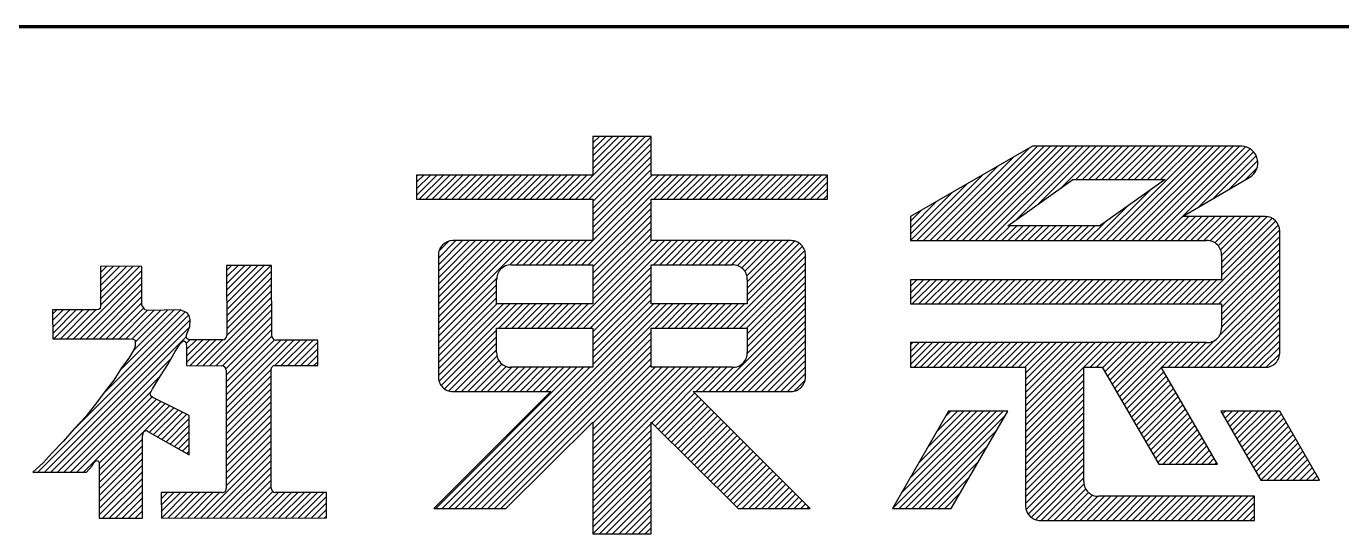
# Model space of a CAD drawing. Header units: millimetres. Extents: x 8300 to 98248, y -10383 to 40000.
# Drawn here: x 84832 to 85688, y 7813 to 8144 of the extents above; entities that cross this region are included whole.
import ezdxf

# ---------------------------------------------------------------- set-up
doc = ezdxf.new("R2010")
doc.units = ezdxf.units.MM
doc.header["$LTSCALE"] = 300
doc.layers.add('K他0_その他－１', color=7, linetype='CONTINUOUS')

# ---------------------------------------------------------------- blocks, each defined once
blk = doc.blocks.new('ZGroup321', base_point=(85632.61, 15724.91))
at = {"layer": 'K他0_その他－１', "color": 150, "linetype": 'Continuous', "lineweight": -3}
for p, q in [((73737.47, 8143.82), (97797.75, 8143.82)), ((85185.63, 8031.21), (85226.51, 8072.08)), ((85189.88, 8031.21), (85230.75, 8072.08)), ((85194.12, 8031.21), (85235, 8072.08)), ((85198.36, 8031.21), (85238.94, 8071.78)), ((85201.06, 8050.88), (85222.27, 8072.08)), ((85201.06, 8055.12), (85218.02, 8072.08)), ((85201.06, 8059.36), (85213.78, 8072.08)), ((85201.06, 8063.6), (85209.54, 8072.08)), ((85201.06, 8067.85), (85205.3, 8072.08)), ((85201.06, 8029.66), (85238.94, 8067.54)), ((85487.19, 8065.71), (85407.69, 8019.96)), ((85424.71, 8004.21), (85484.89, 8064.39)), ((85428.96, 8004.21), (85490.46, 8065.71)), ((85433.2, 8004.21), (85494.7, 8065.71)), ((85437.44, 8004.21), (85498.94, 8065.71)), ((85441.69, 8004.21), (85503.19, 8065.71)), ((85445.93, 8004.21), (85507.43, 8065.71)), ((85450.17, 8004.21), (85511.67, 8065.71)), ((85454.41, 8004.21), (85515.91, 8065.71)), ((85458.66, 8004.21), (85520.16, 8065.71)), ((85476.48, 8017.79), (85524.4, 8065.71)), ((85623.32, 8065.71), (85487.19, 8065.71)), ((85491.01, 8028.08), (85528.64, 8065.71)), ((85505.54, 8038.36), (85532.89, 8065.71)), ((85515.38, 8043.96), (85537.13, 8065.71)), ((85519.62, 8043.96), (85541.37, 8065.71)), ((85523.86, 8043.96), (85545.61, 8065.71)), ((85528.11, 8043.96), (85549.86, 8065.71)), ((85532.35, 8043.96), (85554.1, 8065.71)), ((85535.02, 8004.21), (85596.53, 8065.71)), ((85536.59, 8043.96), (85558.34, 8065.71)), ((85539.27, 8004.21), (85600.77, 8065.71)), ((85540.83, 8043.96), (85562.58, 8065.71)), ((85543.51, 8004.21), (85605.01, 8065.71)), ((85545.08, 8043.96), (85566.83, 8065.71)), ((85547.75, 8004.21), (85609.25, 8065.71)), ((85549.32, 8043.96), (85571.07, 8065.71)), ((85552, 8004.21), (85613.5, 8065.71)), ((85553.56, 8043.96), (85575.31, 8065.71)), ((85556.24, 8004.21), (85617.74, 8065.71)), ((85557.8, 8043.96), (85579.55, 8065.71)), ((85560.48, 8004.21), (85621.98, 8065.71)), ((85562.05, 8043.96), (85583.8, 8065.71)), ((85564.72, 8004.21), (85625.82, 8065.31)), ((85566.29, 8043.96), (85588.04, 8065.71)), ((85570.53, 8043.96), (85592.28, 8065.71)), ((85584.75, 8019.99), (85628.75, 8063.99)), ((85201.06, 8025.42), (85238.94, 8063.3)), ((85201.06, 8021.18), (85238.94, 8059.06)), ((85420.47, 8004.21), (85474.9, 8058.64)), ((85594.88, 8025.88), (85631.04, 8062.04)), ((85605.01, 8031.77), (85632.73, 8059.49)), ((85615.14, 8037.66), (85633.7, 8056.21)), ((85086.31, 8033.71), (85099.56, 8046.96)), ((85086.31, 8037.95), (85095.32, 8046.96)), ((85086.31, 8042.2), (85091.08, 8046.96)), ((85086.31, 8046.44), (85086.83, 8046.96)), ((85088.05, 8031.21), (85103.8, 8046.96)), ((85092.3, 8031.21), (85108.05, 8046.96)), ((85096.54, 8031.21), (85112.29, 8046.96)), ((85100.78, 8031.21), (85116.53, 8046.96)), ((85105.02, 8031.21), (85120.77, 8046.96)), ((85109.27, 8031.21), (85125.02, 8046.96)), ((85113.51, 8031.21), (85129.26, 8046.96)), ((85117.75, 8031.21), (85133.5, 8046.96)), ((85121.99, 8031.21), (85137.74, 8046.96)), ((85126.24, 8031.21), (85141.99, 8046.96)), ((85130.48, 8031.21), (85146.23, 8046.96)), ((85134.72, 8031.21), (85150.47, 8046.96)), ((85138.97, 8031.21), (85154.72, 8046.96)), ((85143.21, 8031.21), (85158.96, 8046.96)), ((85147.45, 8031.21), (85163.2, 8046.96)), ((85151.69, 8031.21), (85167.44, 8046.96)), ((85155.94, 8031.21), (85171.69, 8046.96)), ((85160.18, 8031.21), (85175.93, 8046.96)), ((85164.42, 8031.21), (85180.17, 8046.96)), ((85168.66, 8031.21), (85184.41, 8046.96)), ((85172.91, 8031.21), (85188.66, 8046.96)), ((85177.15, 8031.21), (85192.9, 8046.96)), ((85181.39, 8031.21), (85197.14, 8046.96)), ((85189.55, 7988.46), (85248.05, 8046.96)), ((85193.8, 7988.46), (85252.3, 8046.96)), ((85201.06, 8016.94), (85238.94, 8054.81)), ((85201.06, 8012.69), (85238.94, 8050.57)), ((85201.06, 8008.45), (85239.57, 8046.96)), ((85240.79, 8031.21), (85256.54, 8046.96)), ((85245.03, 8031.21), (85260.78, 8046.96)), ((85249.28, 8031.21), (85265.03, 8046.96)), ((85253.52, 8031.21), (85269.27, 8046.96)), ((85257.76, 8031.21), (85273.51, 8046.96)), ((85262, 8031.21), (85277.75, 8046.96)), ((85266.25, 8031.21), (85282, 8046.96)), ((85270.49, 8031.21), (85286.24, 8046.96)), ((85274.73, 8031.21), (85290.48, 8046.96)), ((85278.97, 8031.21), (85294.72, 8046.96)), ((85283.22, 8031.21), (85298.97, 8046.96)), ((85287.46, 8031.21), (85303.21, 8046.96)), ((85291.7, 8031.21), (85307.45, 8046.96)), ((85295.94, 8031.21), (85311.7, 8046.96)), ((85300.19, 8031.21), (85315.94, 8046.96)), ((85304.43, 8031.21), (85320.18, 8046.96)), ((85308.67, 8031.21), (85324.42, 8046.96)), ((85312.92, 8031.21), (85328.67, 8046.96)), ((85317.16, 8031.21), (85332.91, 8046.96)), ((85321.4, 8031.21), (85337.15, 8046.96)), ((85325.64, 8031.21), (85341.39, 8046.96)), ((85329.89, 8031.21), (85345.64, 8046.96)), ((85334.13, 8031.21), (85349.88, 8046.96)), ((85411.99, 8004.21), (85454.91, 8047.13)), ((85416.23, 8004.21), (85464.91, 8052.88)), ((85625.27, 8043.54), (85633.32, 8051.59)), ((85338.37, 8031.21), (85353.69, 8046.53)), ((85342.61, 8031.21), (85353.69, 8042.28)), ((85407.74, 8004.21), (85444.92, 8041.38)), ((85346.86, 8031.21), (85353.69, 8038.04)), ((85351.1, 8031.21), (85353.69, 8033.8)), ((85407.69, 8008.4), (85434.92, 8035.63)), ((85407.69, 8012.64), (85424.93, 8029.88)), ((85530.78, 8004.21), (85563.48, 8036.91)), ((85198.04, 7988.46), (85238.94, 8029.36)), ((85201.06, 7987.24), (85238.94, 8025.11)), ((85407.69, 8016.88), (85414.93, 8024.13)), ((85526.54, 8004.21), (85548.95, 8026.62)), ((85201.06, 7982.99), (85238.94, 8020.87)), ((85201.06, 7978.75), (85238.94, 8016.63)), ((85407.69, 8019.96), (85407.69, 8004.21)), ((85462.9, 8004.21), (85472.65, 8013.96)), ((85467.14, 8004.21), (85476.89, 8013.96)), ((85471.38, 8004.21), (85481.13, 8013.96)), ((85475.63, 8004.21), (85485.38, 8013.96)), ((85479.87, 8004.21), (85489.62, 8013.96)), ((85484.11, 8004.21), (85493.86, 8013.96)), ((85488.35, 8004.21), (85498.11, 8013.96)), ((85492.6, 8004.21), (85502.35, 8013.96)), ((85496.84, 8004.21), (85506.59, 8013.96)), ((85501.08, 8004.21), (85510.83, 8013.96)), ((85505.33, 8004.21), (85515.08, 8013.96)), ((85509.57, 8004.21), (85519.32, 8013.96)), ((85513.81, 8004.21), (85523.56, 8013.96)), ((85518.05, 8004.21), (85527.8, 8013.96)), ((85522.3, 8004.21), (85534.43, 8016.34)), ((85568.97, 8004.21), (85584.72, 8019.96)), ((85573.21, 8004.21), (85588.96, 8019.96)), ((85577.45, 8004.21), (85593.2, 8019.96)), ((85581.69, 8004.21), (85597.44, 8019.96)), ((85585.94, 8004.21), (85601.69, 8019.96)), ((85590.18, 8004.21), (85605.93, 8019.96)), ((85594.42, 8004.21), (85610.17, 8019.96)), ((85595.6, 7962.96), (85647.19, 8014.55)), ((85598.66, 8004.21), (85614.42, 8019.96)), ((85602.72, 8004.02), (85618.66, 8019.96)), ((85605.76, 8002.81), (85622.9, 8019.96)), ((85608.03, 8000.84), (85627.14, 8019.96)), ((85609.59, 7998.16), (85631.39, 8019.96)), ((85610.19, 7990.28), (85639.81, 8019.89)), ((85610.19, 7986.04), (85643.04, 8018.89)), ((85610.19, 7981.79), (85645.47, 8017.07)), ((85610.2, 7994.53), (85635.63, 8019.96)), ((85100.56, 7946.14), (85158.63, 8004.21)), ((85100.56, 7950.38), (85154.39, 8004.21)), ((85100.56, 7954.62), (85150.15, 8004.21)), ((85100.56, 7958.86), (85145.91, 8004.21)), ((85100.56, 7963.11), (85141.66, 8004.21)), ((85100.56, 7967.35), (85137.42, 8004.21)), ((85100.56, 7971.59), (85133.18, 8004.21)), ((85100.56, 7975.83), (85128.94, 8004.21)), ((85100.56, 7980.08), (85124.69, 8004.21)), ((85100.56, 7984.32), (85120.45, 8004.21)), ((85100.56, 7988.56), (85116.21, 8004.21)), ((85100.56, 7992.81), (85111.96, 8004.21)), ((85201.06, 8004.21), (85109.94, 8004.21)), ((85147.1, 7988.43), (85162.88, 8004.21)), ((85151.37, 7988.46), (85167.12, 8004.21)), ((85155.61, 7988.46), (85171.36, 8004.21)), ((85159.85, 7988.46), (85175.6, 8004.21)), ((85164.1, 7988.46), (85179.85, 8004.21)), ((85168.34, 7988.46), (85184.09, 8004.21)), ((85172.58, 7988.46), (85188.33, 8004.21)), ((85176.83, 7988.46), (85192.58, 8004.21)), ((85181.07, 7988.46), (85196.82, 8004.21)), ((85186.49, 7947.21), (85243.49, 8004.21)), ((85190.73, 7947.21), (85247.73, 8004.21)), ((85194.97, 7947.21), (85251.97, 8004.21)), ((85201.06, 7974.51), (85238.94, 8012.39)), ((85201.06, 7970.27), (85238.94, 8008.14)), ((85201.06, 7966.02), (85239.25, 8004.21)), ((85240.47, 7988.46), (85256.22, 8004.21)), ((85244.71, 7988.46), (85260.46, 8004.21)), ((85248.95, 7988.46), (85264.7, 8004.21)), ((85253.19, 7988.46), (85268.94, 8004.21)), ((85257.44, 7988.46), (85273.19, 8004.21)), ((85261.68, 7988.46), (85277.43, 8004.21)), ((85265.92, 7988.46), (85281.67, 8004.21)), ((85270.16, 7988.46), (85285.91, 8004.21)), ((85274.41, 7988.46), (85290.16, 8004.21)), ((85278.65, 7988.46), (85294.4, 8004.21)), ((85282.89, 7988.46), (85298.64, 8004.21)), ((85287.14, 7988.46), (85302.89, 8004.21)), ((85291.38, 7988.46), (85307.13, 8004.21)), ((85295.15, 7987.99), (85311.37, 8004.21)), ((85297.92, 7986.51), (85315.61, 8004.21)), ((85299.97, 7984.32), (85319.86, 8004.21)), ((85301.28, 7981.39), (85324.1, 8004.21)), ((85301.56, 7977.43), (85328.34, 8004.21)), ((85301.56, 7973.18), (85332.31, 8003.94)), ((85407.69, 8004.21), (85600.44, 8004.21)), ((85599.84, 7962.96), (85648.05, 8011.17)), ((85604.08, 7962.96), (85648.07, 8006.94)), ((85648.07, 7931.46), (85648.07, 8010.58)), ((85100.91, 7997.4), (85107.36, 8003.85)), ((85288.31, 7947.21), (85338.95, 7997.84)), ((85301.56, 7968.94), (85335.26, 8002.64)), ((85301.56, 7964.7), (85337.46, 8000.6)), ((85608.33, 7962.96), (85648.07, 8002.7)), ((85610.19, 7960.58), (85648.07, 7998.46)), ((84880.68, 7983.37), (84884.83, 7987.52)), ((84880.68, 7979.13), (84889.06, 7987.5)), ((84880.68, 7974.89), (84893.28, 7987.49)), ((84880.69, 7970.65), (84897.51, 7987.47)), ((84880.69, 7966.41), (84901.74, 7987.46)), ((84880.69, 7962.17), (84905.96, 7987.44)), ((84962.73, 7984.81), (84965.99, 7988.07)), ((84962.74, 7980.58), (84970.23, 7988.07)), ((84962.75, 7976.35), (84974.47, 7988.07)), ((84962.77, 7972.12), (84978.72, 7988.07)), ((84962.78, 7967.89), (84982.96, 7988.07)), ((84962.79, 7963.66), (84987.2, 7988.07)), ((84962.81, 7959.43), (84991.44, 7988.07)), ((85100.56, 7994.46), (85100.56, 7915.71)), ((85199.22, 7947.21), (85238.94, 7986.93)), ((85238.94, 7988.46), (85291.82, 7988.46)), ((85292.55, 7947.21), (85339.44, 7994.09)), ((85296.8, 7947.21), (85339.44, 7989.85)), ((85339.44, 7915.71), (85339.44, 7994.46)), ((85610.19, 7994.46), (85610.19, 7978.71)), ((85610.19, 7956.34), (85648.07, 7994.21)), ((85610.19, 7952.1), (85648.07, 7989.97)), ((84863.08, 7940.31), (84907.6, 7984.83)), ((84867.32, 7940.31), (84907.6, 7980.59)), ((84962.82, 7955.2), (84991.88, 7984.26)), ((84962.83, 7950.97), (84991.9, 7980.04)), ((85100.56, 7941.89), (85138.46, 7979.79)), ((85138.44, 7962.96), (85138.44, 7978.71)), ((85201.06, 7944.81), (85238.94, 7982.69)), ((85201.06, 7940.57), (85238.94, 7978.45)), ((85301.04, 7947.21), (85339.44, 7985.61)), ((85301.56, 7943.49), (85339.44, 7981.36)), ((85407.69, 7965.97), (85420.43, 7978.71)), ((85407.69, 7970.21), (85416.19, 7978.71)), ((85407.69, 7974.46), (85411.94, 7978.71)), ((85407.69, 7978.7), (85407.7, 7978.71)), ((85610.19, 7978.71), (85407.69, 7978.71)), ((85407.69, 7978.71), (85407.69, 7962.96)), ((85408.92, 7962.96), (85424.67, 7978.71)), ((85413.16, 7962.96), (85428.91, 7978.71)), ((85417.41, 7962.96), (85433.16, 7978.71)), ((85421.65, 7962.96), (85437.4, 7978.71)), ((85425.89, 7962.96), (85441.64, 7978.71)), ((85430.13, 7962.96), (85445.88, 7978.71)), ((85434.38, 7962.96), (85450.13, 7978.71)), ((85438.62, 7962.96), (85454.37, 7978.71)), ((85442.86, 7962.96), (85458.61, 7978.71)), ((85447.1, 7962.96), (85462.85, 7978.71)), ((85451.35, 7962.96), (85467.1, 7978.71)), ((85455.59, 7962.96), (85471.34, 7978.71)), ((85459.83, 7962.96), (85475.58, 7978.71)), ((85464.08, 7962.96), (85479.83, 7978.71)), ((85468.32, 7962.96), (85484.07, 7978.71)), ((85472.56, 7962.96), (85488.31, 7978.71)), ((85476.8, 7962.96), (85492.55, 7978.71)), ((85481.05, 7962.96), (85496.8, 7978.71)), ((85485.29, 7962.96), (85501.04, 7978.71)), ((85489.53, 7962.96), (85505.28, 7978.71)), ((85493.77, 7962.96), (85509.52, 7978.71)), ((85498.02, 7962.96), (85513.77, 7978.71)), ((85502.26, 7962.96), (85518.01, 7978.71)), ((85506.5, 7962.96), (85522.25, 7978.71)), ((85510.74, 7962.96), (85526.5, 7978.71)), ((85514.99, 7962.96), (85530.74, 7978.71)), ((85519.23, 7962.96), (85534.98, 7978.71)), ((85523.47, 7962.96), (85539.22, 7978.71)), ((85527.72, 7962.96), (85543.47, 7978.71)), ((85531.96, 7962.96), (85547.71, 7978.71)), ((85536.2, 7962.96), (85551.95, 7978.71)), ((85540.44, 7962.96), (85556.19, 7978.71)), ((85544.69, 7962.96), (85560.44, 7978.71)), ((85548.93, 7962.96), (85564.68, 7978.71)), ((85553.17, 7962.96), (85568.92, 7978.71)), ((85557.41, 7962.96), (85573.16, 7978.71)), ((85561.66, 7962.96), (85577.41, 7978.71)), ((85565.9, 7962.96), (85581.65, 7978.71)), ((85570.14, 7962.96), (85585.89, 7978.71)), ((85574.39, 7962.96), (85590.14, 7978.71)), ((85578.63, 7962.96), (85594.38, 7978.71)), ((85582.87, 7962.96), (85598.62, 7978.71)), ((85587.11, 7962.96), (85602.86, 7978.71)), ((85591.36, 7962.96), (85607.11, 7978.71)), ((85608.69, 7942.11), (85648.07, 7981.49)), ((85610.19, 7947.85), (85648.07, 7985.73)), ((84871.57, 7940.31), (84907.6, 7976.35)), ((84875.81, 7940.31), (84907.6, 7972.11)), ((84962.85, 7946.74), (84991.93, 7975.82)), ((84962.86, 7942.51), (84991.95, 7971.6)), ((85100.56, 7937.65), (85138.44, 7975.53)), ((85100.56, 7933.41), (85138.44, 7971.28)), ((85201.06, 7936.32), (85238.94, 7974.2)), ((85201.06, 7932.08), (85238.94, 7969.96)), ((85301.56, 7939.24), (85339.44, 7977.12)), ((85301.56, 7935), (85339.44, 7972.88)), ((85592.53, 7921.71), (85648.07, 7977.24)), ((85596.78, 7921.71), (85648.07, 7973)), ((84880.05, 7940.32), (84907.6, 7967.86)), ((84884.3, 7940.32), (84907.6, 7963.62)), ((84947.32, 7922.73), (84991.97, 7967.38)), ((84951.53, 7922.7), (84991.99, 7963.16)), ((85100.56, 7929.17), (85138.44, 7967.04)), ((85100.56, 7916.44), (85147.08, 7962.96)), ((85100.56, 7920.68), (85142.84, 7962.96)), ((85100.56, 7924.92), (85138.6, 7962.96)), ((85100.96, 7912.6), (85151.33, 7962.96)), ((85111.54, 7829.83), (85244.66, 7962.96)), ((85115.78, 7829.83), (85248.91, 7962.96)), ((85120.02, 7829.83), (85253.15, 7962.96)), ((85139.82, 7947.21), (85155.57, 7962.96)), ((85144.06, 7947.21), (85159.81, 7962.96)), ((85148.3, 7947.21), (85164.05, 7962.96)), ((85152.55, 7947.21), (85168.3, 7962.96)), ((85156.79, 7947.21), (85172.54, 7962.96)), ((85161.03, 7947.21), (85176.78, 7962.96)), ((85165.27, 7947.21), (85181.02, 7962.96)), ((85169.52, 7947.21), (85185.27, 7962.96)), ((85173.76, 7947.21), (85189.51, 7962.96)), ((85178, 7947.21), (85193.75, 7962.96)), ((85182.24, 7947.21), (85198, 7962.96)), ((85201.06, 7927.84), (85238.94, 7965.72)), ((85201.06, 7923.6), (85240.42, 7962.96)), ((85241.64, 7947.21), (85257.39, 7962.96)), ((85245.89, 7947.21), (85261.64, 7962.96)), ((85250.13, 7947.21), (85265.88, 7962.96)), ((85254.37, 7947.21), (85270.12, 7962.96)), ((85258.61, 7947.21), (85274.36, 7962.96)), ((85262.86, 7947.21), (85278.61, 7962.96)), ((85267.1, 7947.21), (85282.85, 7962.96)), ((85271.34, 7947.21), (85287.09, 7962.96)), ((85275.58, 7947.21), (85291.33, 7962.96)), ((85279.83, 7947.21), (85295.58, 7962.96)), ((85281, 7905.96), (85339.44, 7964.39)), ((85284.07, 7947.21), (85299.82, 7962.96)), ((85301.57, 7930.76), (85339.44, 7968.64)), ((85407.69, 7962.96), (85610.19, 7962.96)), ((85601.02, 7921.71), (85648.07, 7968.76)), ((85605.26, 7921.71), (85648.07, 7964.52)), ((85610.19, 7962.96), (85610.19, 7947.21)), ((84839.89, 7853.48), (84939.06, 7952.65)), ((84849.48, 7956.41), (84852.13, 7959.06)), ((84849.49, 7952.18), (84856.38, 7959.06)), ((84849.51, 7947.95), (84860.62, 7959.07)), ((84849.52, 7943.72), (84864.87, 7959.07)), ((84850.35, 7940.31), (84869.11, 7959.07)), ((84854.59, 7940.31), (84873.36, 7959.08)), ((84858.83, 7940.31), (84877.6, 7959.08)), ((84862.44, 7880.27), (84938.07, 7955.91)), ((84882.76, 7904.84), (84935.68, 7957.76)), ((84888.54, 7940.32), (84908.76, 7960.54)), ((84892.78, 7940.32), (84911.32, 7958.85)), ((84893.28, 7919.6), (84932.71, 7959.03)), ((84897.03, 7940.32), (84915.55, 7958.85)), ((84901.07, 7940.11), (84919.86, 7958.9)), ((84901.88, 7932.45), (84928.46, 7959.02)), ((84903.19, 7938), (84924.16, 7958.96)), ((84955.75, 7922.67), (84992.02, 7958.94)), ((84959.95, 7922.63), (84992.04, 7954.72)), ((85285.25, 7905.96), (85339.44, 7960.15)), ((85289.49, 7905.96), (85339.44, 7955.91)), ((85609.5, 7921.71), (85648.07, 7960.27)), ((85613.75, 7921.71), (85648.07, 7956.03)), ((84844.12, 7853.47), (84938.51, 7947.86)), ((84962.26, 7920.69), (84992.06, 7950.5)), ((84962.37, 7916.57), (84992.08, 7946.28)), ((85102.38, 7909.77), (85138.44, 7945.83)), ((85124.27, 7829.83), (85238.94, 7944.5)), ((85293.73, 7905.96), (85339.44, 7951.67)), ((85297.97, 7905.96), (85339.44, 7947.42)), ((85301.56, 7947.21), (85301.56, 7931.46)), ((85617.99, 7921.71), (85648.07, 7951.79)), ((85622.23, 7921.71), (85648.07, 7947.54)), ((84848.35, 7853.46), (84936.45, 7941.56)), ((84936.36, 7937.22), (84938.84, 7939.71)), ((84936.65, 7924.78), (84951.56, 7939.7)), ((84936.65, 7929.03), (84947.32, 7939.7)), ((84936.65, 7933.27), (84943.08, 7939.7)), ((84938.9, 7922.79), (84955.8, 7939.7)), ((84943.11, 7922.76), (84960.04, 7939.69)), ((84962.38, 7912.33), (84992.11, 7942.06)), ((84962.39, 7908.1), (84993.84, 7939.55)), ((84962.39, 7903.86), (84997.91, 7939.38)), ((84962.4, 7899.63), (85002.16, 7939.38)), ((84962.41, 7895.39), (85006.4, 7939.38)), ((84994.06, 7922.8), (85010.64, 7939.38)), ((84998.31, 7922.81), (85014.88, 7939.38)), ((85002.55, 7922.81), (85019.13, 7939.38)), ((85006.8, 7922.81), (85022.02, 7938.03)), ((85104.53, 7907.67), (85138.44, 7941.58)), ((85107.4, 7906.3), (85138.44, 7937.34)), ((85128.51, 7829.83), (85238.94, 7940.26)), ((85132.75, 7829.83), (85238.94, 7936.02)), ((85302.22, 7905.96), (85339.44, 7943.18)), ((85306.46, 7905.96), (85339.44, 7938.94)), ((85407.69, 7923.54), (85421.98, 7937.83)), ((85407.69, 7927.79), (85417.74, 7937.83)), ((85407.69, 7932.03), (85413.49, 7937.83)), ((85407.69, 7936.27), (85409.25, 7937.83)), ((85600.44, 7937.83), (85407.69, 7937.83)), ((85407.69, 7937.83), (85407.69, 7921.71)), ((85410.1, 7921.71), (85426.22, 7937.83)), ((85414.34, 7921.71), (85430.46, 7937.83)), ((85418.58, 7921.71), (85434.71, 7937.83)), ((85422.83, 7921.71), (85438.95, 7937.83)), ((85427.07, 7921.71), (85443.19, 7937.83)), ((85431.31, 7921.71), (85447.44, 7937.83)), ((85435.55, 7921.71), (85451.68, 7937.83)), ((85439.8, 7921.71), (85455.92, 7937.83)), ((85444.04, 7921.71), (85460.16, 7937.83)), ((85448.28, 7921.71), (85464.41, 7937.83)), ((85452.52, 7921.71), (85468.65, 7937.83)), ((85456.77, 7921.71), (85472.89, 7937.83)), ((85461.01, 7921.71), (85477.13, 7937.83)), ((85465.25, 7921.71), (85481.38, 7937.83)), ((85469.49, 7921.71), (85485.62, 7937.83)), ((85473.74, 7921.71), (85489.86, 7937.83)), ((85477.98, 7921.71), (85494.11, 7937.83)), ((85482.22, 7921.71), (85498.35, 7937.83)), ((85482.69, 7883.99), (85536.53, 7937.83)), ((85482.69, 7888.23), (85532.29, 7937.83)), ((85482.69, 7892.48), (85528.05, 7937.83)), ((85482.69, 7896.72), (85523.8, 7937.83)), ((85482.69, 7900.96), (85519.56, 7937.83)), ((85482.69, 7905.21), (85515.32, 7937.83)), ((85482.69, 7909.45), (85511.08, 7937.83)), ((85482.69, 7913.69), (85506.83, 7937.83)), ((85482.69, 7917.93), (85502.59, 7937.83)), ((85524.65, 7921.71), (85540.77, 7937.83)), ((85528.89, 7921.71), (85545.02, 7937.83)), ((85532.78, 7921.35), (85549.26, 7937.83)), ((85534.34, 7918.67), (85553.5, 7937.83)), ((85535.9, 7915.99), (85557.75, 7937.83)), ((85537.46, 7913.31), (85561.99, 7937.83)), ((85539.03, 7910.63), (85566.23, 7937.83)), ((85540.59, 7907.95), (85570.47, 7937.83)), ((85542.15, 7905.27), (85574.72, 7937.83)), ((85543.72, 7902.59), (85578.96, 7937.83)), ((85545.28, 7899.91), (85583.2, 7937.83)), ((85571.32, 7921.71), (85587.44, 7937.83)), ((85575.56, 7921.71), (85591.69, 7937.83)), ((85579.8, 7921.71), (85595.93, 7937.83)), ((85584.05, 7921.71), (85600.17, 7937.83)), ((85588.29, 7921.71), (85605.91, 7939.33)), ((85626.47, 7921.71), (85648.07, 7943.3)), ((85630.72, 7921.71), (85648.07, 7939.06)), ((84852.58, 7853.45), (84926.88, 7927.74)), ((85011.04, 7922.81), (85022.02, 7933.78)), ((85015.28, 7922.81), (85022.02, 7929.54)), ((85111.3, 7905.96), (85138.44, 7933.1)), ((85115.54, 7905.96), (85138.65, 7929.07)), ((85136.99, 7829.83), (85238.94, 7931.78)), ((85141.24, 7829.83), (85238.94, 7927.53)), ((85310.7, 7905.96), (85339.44, 7934.69)), ((85314.95, 7905.96), (85339.44, 7930.45)), ((85634.96, 7921.71), (85648.07, 7934.82)), ((85639.22, 7921.72), (85648.06, 7930.57)), ((84962.36, 7919.94), (84962.51, 7842.76)), ((84962.42, 7891.16), (84991.61, 7920.35)), ((84991.69, 7842.93), (84991.6, 7920.13)), ((85019.52, 7922.81), (85022.02, 7925.3)), ((85098.81, 7829.83), (85190.69, 7921.71)), ((85103.05, 7829.83), (85194.93, 7921.71)), ((85107.3, 7829.83), (85199.17, 7921.71)), ((85119.78, 7905.96), (85139.89, 7926.06)), ((85124.02, 7905.96), (85141.88, 7923.82)), ((85128.27, 7905.96), (85144.59, 7922.28)), ((85132.51, 7905.96), (85148.26, 7921.71)), ((85136.75, 7905.96), (85152.5, 7921.71)), ((85140.99, 7905.96), (85156.74, 7921.71)), ((85145.24, 7905.96), (85160.99, 7921.71)), ((85201.06, 7921.71), (85147.81, 7921.71)), ((85149.48, 7905.96), (85165.23, 7921.71)), ((85153.72, 7905.96), (85169.47, 7921.71)), ((85157.97, 7905.96), (85173.72, 7921.71)), ((85162.21, 7905.96), (85177.96, 7921.71)), ((85166.45, 7905.96), (85182.2, 7921.71)), ((85170.69, 7905.96), (85186.44, 7921.71)), ((85201.06, 7885.41), (85238.94, 7923.29)), ((85201.06, 7881.17), (85241.6, 7921.71)), ((85201.06, 7876.93), (85245.84, 7921.71)), ((85201.06, 7872.68), (85250.08, 7921.71)), ((85201.06, 7868.44), (85254.33, 7921.71)), ((85201.06, 7864.2), (85258.57, 7921.71)), ((85201.06, 7859.96), (85262.81, 7921.71)), ((85201.06, 7855.71), (85267.05, 7921.71)), ((85201.06, 7851.47), (85271.3, 7921.71)), ((85239.43, 7885.6), (85275.54, 7921.71)), ((85241.56, 7883.48), (85279.78, 7921.71)), ((85268.28, 7905.96), (85284.03, 7921.71)), ((85272.52, 7905.96), (85288.27, 7921.71)), ((85276.76, 7905.96), (85292.51, 7921.7)), ((85319.19, 7905.96), (85339.44, 7926.21)), ((85323.43, 7905.96), (85339.44, 7921.97)), ((85546.84, 7897.23), (85571, 7921.39)), ((85548.41, 7894.55), (85572.57, 7918.71)), ((84856.81, 7853.43), (84919.86, 7916.48)), ((84962.43, 7886.92), (84991.6, 7916.1)), ((84962.44, 7882.69), (84991.61, 7911.86)), ((85327.67, 7905.96), (85339.44, 7917.72)), ((85332.15, 7906.19), (85339.22, 7913.26)), ((85482.69, 7879.75), (85520.56, 7917.62)), ((85482.69, 7875.51), (85520.56, 7913.38)), ((85549.97, 7891.87), (85574.13, 7916.03)), ((85551.53, 7889.19), (85575.69, 7913.35)), ((85553.1, 7886.51), (85577.26, 7910.67)), ((84861.04, 7853.42), (84913.29, 7905.67)), ((84865.27, 7853.41), (84914.28, 7902.42)), ((84962.44, 7878.46), (84991.61, 7907.62)), ((84962.45, 7874.22), (84991.62, 7903.39)), ((85243.69, 7881.37), (85267.29, 7904.97)), ((85245.81, 7879.25), (85269.42, 7902.85)), ((85482.69, 7871.26), (85520.56, 7909.14)), ((85482.69, 7867.02), (85520.56, 7904.89)), ((85554.66, 7883.83), (85578.82, 7907.99)), ((85556.22, 7881.15), (85580.38, 7905.31)), ((85557.79, 7878.47), (85581.94, 7902.63)), ((84869.5, 7853.39), (84917.03, 7900.92)), ((84879.73, 7859.38), (84919.85, 7899.5)), ((84879.76, 7855.17), (84922.66, 7898.07)), ((84879.77, 7850.94), (84925.48, 7896.65)), ((84912.51, 7879.43), (84928.3, 7895.22)), ((84915.21, 7877.89), (84931.13, 7893.81)), ((84962.46, 7869.99), (84991.62, 7899.15)), ((84962.47, 7865.75), (84991.63, 7894.91)), ((85247.94, 7877.14), (85271.54, 7900.73)), ((85250.07, 7875.02), (85273.66, 7898.61)), ((85252.2, 7872.91), (85275.78, 7896.49)), ((85254.33, 7870.79), (85277.9, 7894.37)), ((85396.13, 7829.83), (85459.51, 7893.21)), ((85400.37, 7829.83), (85463.75, 7893.21)), ((85401.7, 7839.64), (85455.26, 7893.21)), ((85404.62, 7829.83), (85467.99, 7893.21)), ((85407.41, 7849.6), (85451.02, 7893.21)), ((85413.13, 7859.56), (85446.78, 7893.21)), ((85418.84, 7869.52), (85442.53, 7893.21)), ((85424.56, 7879.47), (85438.29, 7893.21)), ((85430.28, 7889.43), (85434.05, 7893.21)), ((85482.69, 7862.78), (85520.56, 7900.65)), ((85482.69, 7858.54), (85520.56, 7896.41)), ((85559.35, 7875.79), (85583.51, 7899.95)), ((85560.91, 7873.12), (85585.07, 7897.27)), ((85562.48, 7870.44), (85586.63, 7894.59)), ((85610.91, 7891.31), (85612.81, 7893.21)), ((85612.46, 7888.61), (85617.05, 7893.21)), ((85614.01, 7885.92), (85621.29, 7893.21)), ((85615.56, 7883.22), (85625.54, 7893.21)), ((85617.1, 7880.53), (85629.78, 7893.21)), ((85618.65, 7877.84), (85634.02, 7893.21)), ((85620.2, 7875.14), (85638.27, 7893.21)), ((85621.75, 7872.45), (85642.51, 7893.21)), ((85623.3, 7869.76), (85646.75, 7893.21)), ((84917.91, 7876.35), (84934.01, 7892.45)), ((84920.61, 7874.8), (84936.9, 7891.09)), ((84923.31, 7873.26), (84938.38, 7888.34)), ((84926.01, 7871.72), (84938.38, 7884.09)), ((84962.48, 7861.52), (84991.63, 7890.67)), ((84962.49, 7857.28), (84991.64, 7886.44)), ((85201.06, 7847.23), (85238.94, 7885.11)), ((85256.46, 7868.68), (85280.02, 7892.25)), ((85258.58, 7866.57), (85282.14, 7890.13)), ((85260.71, 7864.45), (85284.26, 7888)), ((85262.84, 7862.34), (85286.39, 7885.88)), ((85408.86, 7829.83), (85469.46, 7890.43)), ((85482.69, 7854.29), (85520.56, 7892.17)), ((85482.69, 7850.05), (85520.56, 7887.92)), ((85564.04, 7867.76), (85588.2, 7891.91)), ((85565.6, 7865.08), (85589.76, 7889.23)), ((85567.16, 7862.4), (85591.32, 7886.55)), ((85624.85, 7867.06), (85649.14, 7891.35)), ((85626.4, 7864.37), (85650.69, 7888.66)), ((85627.95, 7861.67), (85652.23, 7885.96)), ((84928.71, 7870.17), (84938.37, 7879.84)), ((84931.4, 7868.63), (84938.36, 7875.59)), ((84962.49, 7853.05), (84991.64, 7882.2)), ((84962.5, 7848.81), (84991.65, 7877.96)), ((85201.06, 7842.98), (85238.94, 7880.86)), ((85201.06, 7838.74), (85238.94, 7876.62)), ((85264.97, 7860.22), (85288.51, 7883.76)), ((85267.1, 7858.11), (85290.63, 7881.64)), ((85269.23, 7855.99), (85292.75, 7879.52)), ((85271.35, 7853.88), (85294.87, 7877.4)), ((85413.1, 7829.83), (85463.6, 7880.33)), ((85482.69, 7845.81), (85520.56, 7883.68)), ((85482.69, 7841.57), (85520.56, 7879.44)), ((85568.73, 7859.72), (85592.89, 7883.87)), ((85571.96, 7858.71), (85594.45, 7881.2)), ((85576.2, 7858.71), (85596.01, 7878.52)), ((85580.44, 7858.71), (85597.57, 7875.84)), ((85629.5, 7858.98), (85653.78, 7883.27)), ((85631.04, 7856.29), (85655.33, 7880.57)), ((85632.59, 7853.59), (85656.88, 7877.88)), ((84879.78, 7846.7), (84907.93, 7874.86)), ((84879.79, 7842.47), (84907.93, 7870.61)), ((84934.1, 7867.09), (84938.36, 7871.34)), ((84936.8, 7865.54), (84938.35, 7867.09)), ((84945.74, 7823.56), (84991.66, 7869.48)), ((84962.51, 7844.58), (84991.65, 7873.72)), ((85201.06, 7834.5), (85238.94, 7872.38)), ((85201.06, 7830.26), (85238.94, 7868.14)), ((85273.48, 7851.77), (85296.99, 7875.28)), ((85275.61, 7849.65), (85299.11, 7873.15)), ((85277.74, 7847.54), (85301.24, 7871.03)), ((85279.87, 7845.42), (85303.36, 7868.91)), ((85417.34, 7829.83), (85457.74, 7870.23)), ((85482.69, 7837.32), (85520.56, 7875.19)), ((85482.69, 7833.08), (85520.56, 7870.95)), ((85584.69, 7858.71), (85599.14, 7873.16)), ((85588.93, 7858.71), (85600.7, 7870.48)), ((85593.17, 7858.71), (85602.26, 7867.8)), ((85634.14, 7850.9), (85658.43, 7875.19)), ((85635.69, 7848.21), (85659.98, 7872.49)), ((85639.93, 7848.21), (85661.53, 7869.8)), ((85644.18, 7848.21), (85663.08, 7867.11)), ((84879.81, 7838.24), (84907.93, 7866.36)), ((84879.82, 7834.01), (84907.92, 7862.12)), ((84949.99, 7823.57), (84991.66, 7865.25)), ((84954.23, 7823.58), (84991.67, 7861.01)), ((85201.06, 7826.01), (85238.94, 7863.89)), ((85201.06, 7821.77), (85238.94, 7859.65)), ((85282, 7843.31), (85305.48, 7866.79)), ((85284.12, 7841.19), (85307.6, 7864.67)), ((85286.25, 7839.08), (85309.72, 7862.55)), ((85288.38, 7836.96), (85311.84, 7860.43)), ((85421.59, 7829.83), (85451.89, 7860.13)), ((85482.96, 7829.1), (85520.56, 7866.71)), ((85484.25, 7826.15), (85520.56, 7862.47)), ((85569.32, 7858.71), (85607.57, 7858.71)), ((85597.41, 7858.71), (85603.83, 7865.12)), ((85601.66, 7858.71), (85605.39, 7862.44)), ((85605.9, 7858.71), (85606.95, 7859.76)), ((85648.42, 7848.21), (85664.63, 7864.41)), ((85652.66, 7848.21), (85666.17, 7861.72)), ((85656.9, 7848.21), (85667.72, 7859.02)), ((84879.83, 7829.78), (84907.92, 7857.87)), ((84879.84, 7825.55), (84907.91, 7853.62)), ((84958.48, 7823.58), (84991.67, 7856.77)), ((84962.73, 7823.59), (84991.68, 7852.53)), ((85201.06, 7817.53), (85238.94, 7855.41)), ((85201.1, 7813.33), (85238.94, 7851.16)), ((85290.51, 7834.85), (85313.96, 7858.3)), ((85292.64, 7832.74), (85316.08, 7856.18)), ((85294.77, 7830.62), (85318.21, 7854.06)), ((85298.22, 7829.83), (85320.33, 7851.94)), ((85302.46, 7829.83), (85322.45, 7849.82)), ((85425.83, 7829.83), (85446.03, 7850.03)), ((85486.28, 7823.94), (85520.56, 7858.22)), ((85489.03, 7822.45), (85520.56, 7853.98)), ((85661.15, 7848.21), (85669.27, 7856.33)), ((85665.39, 7848.21), (85670.82, 7853.64)), ((85669.63, 7848.21), (85672.37, 7850.94)), ((84882, 7823.46), (84907.91, 7849.37)), ((84886.22, 7823.45), (84907.9, 7845.13)), ((84966.98, 7823.59), (84991.68, 7848.3)), ((84971.23, 7823.6), (84991.69, 7844.06)), ((85205.35, 7813.33), (85238.94, 7846.92)), ((85209.59, 7813.33), (85238.94, 7842.68)), ((85306.7, 7829.83), (85324.57, 7847.7)), ((85310.94, 7829.83), (85326.69, 7845.58)), ((85315.19, 7829.83), (85328.81, 7843.46)), ((85319.43, 7829.83), (85330.93, 7841.33)), ((85492.78, 7821.95), (85520.56, 7849.74)), ((85497.02, 7821.95), (85520.68, 7845.61)), ((85501.27, 7821.95), (85521.78, 7842.46)), ((85673.88, 7848.21), (85673.92, 7848.25)), ((84890.45, 7823.43), (84907.9, 7840.88)), ((84894.68, 7823.42), (84907.89, 7836.63)), ((84920.12, 7836.13), (84924.23, 7840.24)), ((84920.16, 7831.93), (84928.45, 7840.22)), ((84920.21, 7827.74), (84932.68, 7840.2)), ((84920.25, 7823.54), (84936.9, 7840.19)), ((84924.49, 7823.53), (84941.13, 7840.17)), ((84928.74, 7823.54), (84945.35, 7840.15)), ((84932.99, 7823.55), (84949.58, 7840.13)), ((84937.24, 7823.55), (84953.8, 7840.12)), ((84941.49, 7823.56), (84958.03, 7840.1)), ((84975.48, 7823.61), (84992.71, 7840.83)), ((84979.73, 7823.61), (84996.37, 7840.26)), ((84983.98, 7823.62), (85000.61, 7840.26)), ((84988.23, 7823.63), (85004.85, 7840.26)), ((84992.47, 7823.63), (85009.1, 7840.26)), ((84996.72, 7823.64), (85013.34, 7840.26)), ((85000.97, 7823.64), (85017.58, 7840.26)), ((85005.22, 7823.65), (85021.83, 7840.26)), ((85009.47, 7823.66), (85026.07, 7840.26)), ((85013.72, 7823.66), (85027.64, 7837.59)), ((85017.97, 7823.67), (85027.64, 7833.35)), ((85213.83, 7813.33), (85238.94, 7838.44)), ((85218.08, 7813.33), (85238.94, 7834.19)), ((85323.67, 7829.83), (85333.06, 7839.21)), ((85327.92, 7829.83), (85335.18, 7837.09)), ((85332.16, 7829.83), (85337.3, 7834.97)), ((85336.4, 7829.83), (85339.42, 7832.85)), ((85430.07, 7829.83), (85440.17, 7839.93)), ((85505.51, 7821.95), (85523.66, 7840.11)), ((85509.75, 7821.95), (85526.25, 7838.45)), ((85513.99, 7821.95), (85529.74, 7837.7)), ((85518.24, 7821.95), (85533.99, 7837.71)), ((85522.48, 7821.95), (85538.23, 7837.71)), ((85526.72, 7821.95), (85542.47, 7837.71)), ((85631.57, 7837.71), (85530.32, 7837.71)), ((85530.97, 7821.95), (85546.72, 7837.71)), ((85535.21, 7821.95), (85550.96, 7837.71)), ((85539.45, 7821.95), (85555.2, 7837.71)), ((85543.69, 7821.95), (85559.44, 7837.71)), ((85547.94, 7821.95), (85563.69, 7837.71)), ((85552.18, 7821.95), (85567.93, 7837.71)), ((85556.42, 7821.95), (85572.17, 7837.71)), ((85560.66, 7821.95), (85576.41, 7837.71)), ((85564.91, 7821.95), (85580.66, 7837.71)), ((85569.15, 7821.95), (85584.9, 7837.71)), ((85573.39, 7821.95), (85589.14, 7837.71)), ((85577.63, 7821.95), (85593.38, 7837.71)), ((85581.88, 7821.95), (85597.63, 7837.71)), ((85586.12, 7821.95), (85601.87, 7837.71)), ((85590.36, 7821.95), (85606.11, 7837.71)), ((85594.61, 7821.95), (85610.36, 7837.71)), ((85598.85, 7821.95), (85614.6, 7837.71)), ((85603.09, 7821.95), (85618.84, 7837.71)), ((85607.33, 7821.95), (85623.08, 7837.71)), ((85611.58, 7821.95), (85627.33, 7837.71)), ((85615.82, 7821.95), (85631.57, 7837.71)), ((85620.06, 7821.95), (85631.57, 7833.46)), ((84898.9, 7823.4), (84907.89, 7832.39)), ((84903.13, 7823.39), (84907.88, 7828.14)), ((85022.22, 7823.68), (85027.64, 7829.1)), ((85026.47, 7823.68), (85027.64, 7824.86)), ((85222.32, 7813.33), (85238.94, 7829.95)), ((85226.56, 7813.33), (85238.94, 7825.71)), ((85340.64, 7829.83), (85341.54, 7830.73)), ((85624.3, 7821.95), (85631.57, 7829.22)), ((85628.55, 7821.95), (85631.57, 7824.98)), ((84907.36, 7823.37), (84907.88, 7823.89)), ((85230.8, 7813.33), (85238.94, 7821.47)), ((85235.05, 7813.33), (85238.94, 7817.22))]:
    blk.add_line(p, q, dxfattribs=at)
for points in [[(85330.06, 8004.21), (85238.94, 8004.21), (85238.94, 8031.21), (85353.69, 8031.21), (85353.69, 8046.96), (85238.94, 8046.96), (85238.94, 8072.08), (85201.06, 8072.08), (85201.06, 8046.96), (85086.31, 8046.96), (85086.31, 8031.21), (85201.06, 8031.21), (85201.06, 8004.21)], [(85185.31, 7988.46), (85201.06, 8004.21), (85243.81, 8046.96)], [(85638.69, 8019.96), (85584.69, 8019.96), (85628.57, 8045.46)], [(84960.18, 7939.69), (84938.13, 7939.71), (84936.81, 7940.55), (84936.32, 7941.91), (84936.93, 7944.04), (84938.68, 7948.27), (84939.08, 7952.54), (84938.38, 7955.51), (84937.09, 7957.16), (84932.58, 7959.08), (84911.68, 7958.79), (84909.55, 7959.13), (84908.79, 7960.49), (84907.6, 7962.09), (84907.6, 7987.43), (84880.68, 7987.54), (84880.69, 7961.68), (84880.37, 7960.08), (84879.54, 7959.3), (84878.17, 7959.08), (84849.47, 7959.06), (84849.53, 7940.31), (84897.25, 7940.32), (84899.44, 7940.32), (84901.94, 7940.01), (84903.19, 7939.38), (84903.19, 7938.44), (84903.19, 7937.5), (84903.19, 7935.63), (84902.55, 7933.63), (84899.14, 7927.58), (84894.37, 7921.3), (84889.29, 7913.42), (84883.69, 7906.1), (84878.08, 7898.51), (84871.09, 7889.63), (84863.59, 7881.56), (84856.36, 7873.49), (84849.14, 7865.95), (84843.3, 7859.44), (84836.67, 7853.49), (84871.61, 7853.39), (84875.13, 7857.6), (84876.83, 7860.23), (84877.92, 7861), (84878.99, 7860.69), (84879.51, 7860.14), (84879.75, 7859.33), (84879.85, 7823.47), (84907.88, 7823.37), (84907.94, 7877.17), (84908.55, 7879.56), (84909.37, 7880.07), (84910.73, 7880.57), (84911.51, 7880), (84938.35, 7864.66), (84938.39, 7890.39), (84930.47, 7894.13), (84915.18, 7901.86), (84913.34, 7902.99), (84912.86, 7904.88), (84913.72, 7906.47), (84914.57, 7907.78), (84919.67, 7916.19), (84924.46, 7923.54), (84929.29, 7931.95), (84932.97, 7937.73), (84934.07, 7938.5), (84935.16, 7939), (84936.2, 7938.16), (84936.65, 7935.47), (84936.65, 7922.81), (84959.68, 7922.64)], [(84992.11, 7942.06), (84991.86, 7988.07), (84962.72, 7988.07), (84962.86, 7942.37)], [(85147.81, 7988.46), (85201.06, 7988.46), (85201.06, 7962.96), (85138.44, 7962.96)], [(85301.56, 7978.71), (85301.56, 7962.96), (85238.94, 7962.96), (85238.94, 7988.46)], [(85138.44, 7931.46), (85138.44, 7947.21), (85201.06, 7947.21), (85201.06, 7921.71)], [(85291.82, 7921.71), (85238.94, 7921.71), (85238.94, 7947.21), (85301.56, 7947.21)], [(84994.27, 7922.81), (85022.02, 7922.81), (85022.02, 7939.38), (84994.79, 7939.38)], [(85407.69, 7921.71), (85482.69, 7921.71), (85482.69, 7831.33)], [(85520.56, 7847.08), (85520.56, 7921.71), (85532.57, 7921.71), (85569.32, 7858.71)], [(85607.57, 7858.71), (85570.82, 7921.71), (85638.69, 7921.71)], [(85109.94, 7905.96), (85173.69, 7905.96), (85097.56, 7829.83), (85144.44, 7829.83), (85201.06, 7886.08), (85201.06, 7813.33), (85238.94, 7813.33), (85238.94, 7886.08), (85295.56, 7829.83), (85342.44, 7829.83), (85266.31, 7905.96), (85330.06, 7905.96)], [(84959.84, 7840.09), (84920.07, 7840.26), (84920.25, 7823.53), (85027.64, 7823.68), (85027.64, 7840.26), (84994.37, 7840.26)], [(85492.44, 7821.95), (85631.57, 7821.95), (85631.57, 7837.71)]]:
    blk.add_lwpolyline(points, dxfattribs=at)
for points in [[(85513.44, 8043.96), (85573.44, 8043.96), (85531.07, 8013.96), (85471.07, 8013.96)], [(85434.31, 7829.83), (85471.07, 7893.21), (85432.44, 7893.21), (85396.07, 7829.83)], [(85635.69, 7848.21), (85673.94, 7848.21), (85648.07, 7893.21), (85609.82, 7893.21)]]:
    blk.add_lwpolyline(points, close=True, dxfattribs=at)
for centre, radius, start, end in [((85622.86, 8054.78), 10.93, 301.44687, 87.60613), ((85638.69, 8010.58), 9.37, 0.00087, 90.00096), ((85109.93, 7994.83), 9.37, 89.95239, 182.29069), ((85330.07, 7994.83), 9.38, 357.71847, 90.05677), ((85600.83, 7994.84), 9.38, 357.67028, 92.35087), ((85147.81, 7979.08), 9.37, 89.95327, 182.29157), ((85292.2, 7979.09), 9.37, 357.65177, 92.33236), ((85600.82, 7947.2), 9.38, 267.69782, 0.03613), ((84960.18, 7942.37), 2.68, 269.95709, 359.92744), ((84994.79, 7942.07), 2.68, 180.13963, 270.00138), ((85147.81, 7931.08), 9.37, 177.70843, 270.04673), ((85292.2, 7931.07), 9.37, 267.66764, 2.34823), ((85638.7, 7931.08), 9.37, 269.95327, 2.29157), ((84959.66, 7919.94), 2.7, 0.12444, 89.60094), ((84994.27, 7920.13), 2.68, 89.98898, 180.05596), ((85109.93, 7915.33), 9.38, 177.70755, 270.04585), ((85330.07, 7915.33), 9.38, 269.94499, 2.2833), ((84959.85, 7842.75), 2.66, 269.76051, 0.11073), ((84994.37, 7842.94), 2.68, 180.06557, 269.99855), ((85529.94, 7847.07), 9.38, 179.95415, 272.29245), ((85492.07, 7831.32), 9.37, 179.94534, 272.28364)]:
    blk.add_arc(centre, radius, start, end, dxfattribs=at)
blk = doc.blocks.new('ZGroup342', base_point=(85632.61, 15724.7))
at = {"layer": 'K他0_その他－１', "color": 150, "linetype": 'Continuous', "lineweight": 90}
blk.add_line((73737.47, 8143.61), (97797.75, 8143.61), dxfattribs=at)

msp = doc.modelspace()

# ---------------------------------------------------------------- block references
at = {"layer": 'K他0_その他－１', "linetype": 'Continuous', "lineweight": 5}
for name, p in [('ZGroup321', (85632.61, 15724.91)), ('ZGroup342', (85632.61, 15724.7))]:
    msp.add_blockref(name, p, dxfattribs=at)

doc.saveas('drawing.dxf')
